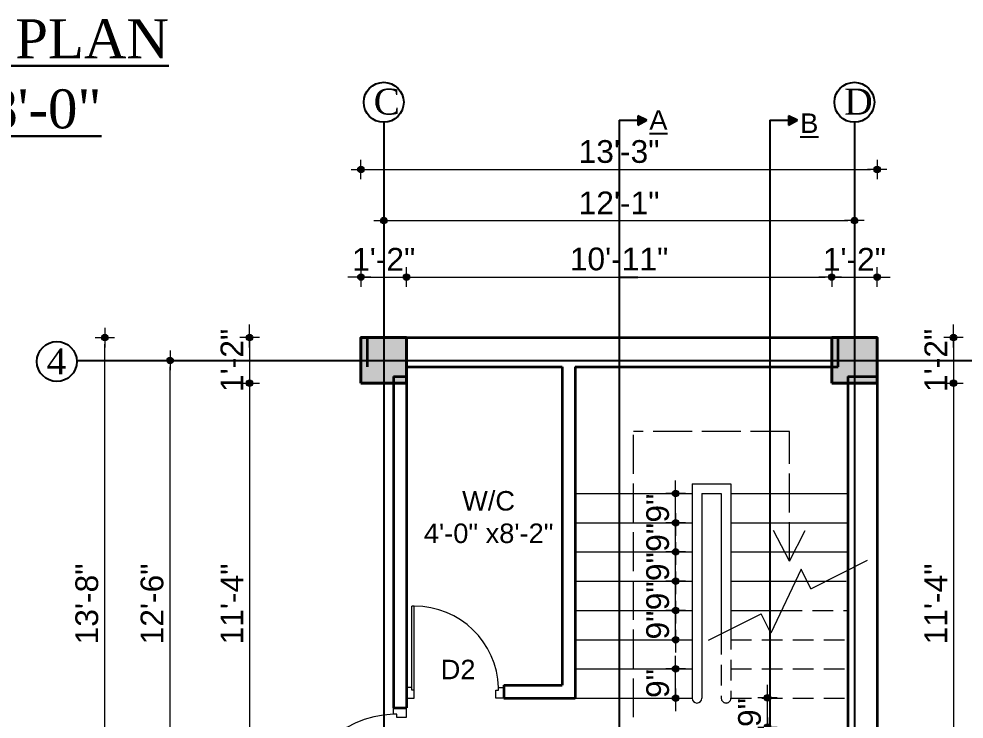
# Model space of a CAD drawing. Header units: inches. Extents: x -12073856 to 12321241, y -1226296 to 1319224.
# Drawn here: x 122344.3 to 122635.4, y 45709.5 to 45925.1 of the extents above; entities that cross this region are included whole.
import ezdxf
from ezdxf.enums import TextEntityAlignment as Align

# ---------------------------------------------------------------- set-up
doc = ezdxf.new("R2010")
doc.units = ezdxf.units.IN
doc.header["$MEASUREMENT"] = 0
doc.header["$PDMODE"] = 35
for name, pattern in [('ACAD_ISO02W100', [15, 12, -3]), ('CONTINU', [0]), ('DASHED', [19.05, 12.7, -6.35])]:
    doc.linetypes.add(name, pattern=pattern)
for name, color, linetype, lineweight in [('1', 7, 'Continuous', 13), ('BEAM LINE', 4, 'Continuous', 9), ('Break Line', 125, 'CONTINU', 15), ('Column', 181, 'Continuous', 40), ('D-DIM', 5, 'Continuous', 18), ('Dimension', 130, 'Continuous', 9), ('DIMSTR', 5, 'Continuous', 13), ('Hatch', 9, 'Continuous', 9), ('Hidden', 254, 'ACAD_ISO02W100', 15), ('MAINREINF', 1, 'Continuous', 18), ('RCC LINE', 200, 'Continuous', 18), ('rebAar', 3, 'Continuous', 20), ('rebar', 140, 'Continuous', 13), ('Stairs', 61, 'Continuous', 18), ('STIRRUPS', 14, 'Continuous', 18), ('TEX', 210, 'Continuous', 25), ('TEXT', 255, 'Continuous', 35), ('Toilet', 7, 'Continuous', 25), ('WALL', 1, 'Continuous', 30), ('Walls', 11, 'Continuous', 35), ('Windows', 151, 'Continuous', 15)]:
    doc.layers.add(name, color=color, linetype=linetype, lineweight=lineweight)
doc.styles.add('arial.', font='arial.ttf')
doc.styles.add('ordinary', font='times.ttf')
doc.styles.add('ramon', font='arial.ttf')
doc.styles.get("Standard").update_dxf_attribs({"font": 'arial.ttf'})
doc.dimstyles.new('S8', dxfattribs={"dimtxt": 7, "dimasz": 2, "dimexe": 6, "dimexo": 18, "dimgap": 1.9375, "dimtad": 1, "dimdec": 1, "dimzin": 3, "dimdsep": 46, "dimlunit": 4, "dimtxsty": 'ramon', "dimblk": 'dot 2', "dimcen": 0.09375, "dimse1": 1, "dimse2": 1, "dimclrd": 1, "dimclre": 1, "dimclrt": 256, "dimadec": 0, "dimazin": 0, "dimtfac": 0.75, "dimtdec": 1, "dimtix": 1, "dimtmove": 1, "dimatfit": 3, "dimldrblk": 'DOT', "dimfxl": 1, "dimtolj": 1, "dimtzin": 0, "dimlwd": 9, "dimlwe": 9, "dimarcsym": 0})

# ---------------------------------------------------------------- blocks, each defined once
blk = doc.blocks.new('UIGI')
at = {"layer": 'MAINREINF'}
h = blk.add_hatch(color=256, dxfattribs=at)
h.dxf.hatch_style = 1
h.paths.add_polyline_path([(80460.13, -2664.63, 1), (80459.33, -2664.63, 1)])
h = blk.add_hatch(color=256, dxfattribs=at)
h.dxf.hatch_style = 1
h.paths.add_polyline_path([(80469.95, -2664.63, 1), (80469.15, -2664.63, 1)])
h = blk.add_hatch(color=256, dxfattribs=at)
h.dxf.hatch_style = 1
h.paths.add_polyline_path([(80479.87, -2664.65, 1), (80479.07, -2664.65, 1)])
h = blk.add_hatch(color=256, dxfattribs=at)
h.dxf.hatch_style = 1
h.paths.add_polyline_path([(80487.48, -2664.65, 1), (80486.68, -2664.65, 1)])
h = blk.add_hatch(color=256, dxfattribs=at)
h.dxf.hatch_style = 1
h.paths.add_polyline_path([(80496.09, -2664.65, 1), (80495.29, -2664.65, 1)])
h = blk.add_hatch(color=256, dxfattribs=at)
h.dxf.hatch_style = 1
h.paths.add_polyline_path([(80503.61, -2664.65, 1), (80502.81, -2664.65, 1)])
h = blk.add_hatch(color=256, dxfattribs=at)
h.dxf.hatch_style = 1
h.paths.add_polyline_path([(80510.93, -2664.65, 1), (80510.13, -2664.65, 1)])
h = blk.add_hatch(color=256, dxfattribs=at)
h.dxf.hatch_style = 1
h.paths.add_polyline_path([(80518.02, -2664.65, 1), (80517.22, -2664.65, 1)])
h = blk.add_hatch(color=256, dxfattribs=at)
h.dxf.hatch_style = 1
h.paths.add_polyline_path([(80525.74, -2664.63, 1), (80524.94, -2664.63, 1)])
at = {"layer": 'rebar'}
h = blk.add_hatch(color=256, dxfattribs=at)
edge = h.paths.add_edge_path()
edge.add_arc((80490.32, -2590.57), 0.394, 0, 360)
h = blk.add_hatch(color=256, dxfattribs=at)
edge = h.paths.add_edge_path()
edge.add_arc((80493.53, -2590.57), 0.394, 0, 360)
h = blk.add_hatch(color=256, dxfattribs=at)
edge = h.paths.add_edge_path()
edge.add_arc((80496.77, -2590.55), 0.394, 0, 360)
h = blk.add_hatch(color=256, dxfattribs=at)
edge = h.paths.add_edge_path()
edge.add_arc((80490.32, -2599.16), 0.394, 0, 360)
h = blk.add_hatch(color=256, dxfattribs=at)
edge = h.paths.add_edge_path()
edge.add_arc((80493.57, -2599.34), 0.394, 0, 360)
h = blk.add_hatch(color=256, dxfattribs=at)
edge = h.paths.add_edge_path()
edge.add_arc((80496.77, -2599.14), 0.394, 0, 360)
h = blk.add_hatch(color=256, dxfattribs=at)
edge = h.paths.add_edge_path()
edge.add_arc((80486.93, -2649.43), 0.394, 0, 360)
h = blk.add_hatch(color=256, dxfattribs=at)
edge = h.paths.add_edge_path()
edge.add_arc((80493.53, -2649.43), 0.394, 0, 360)
h = blk.add_hatch(color=256, dxfattribs=at)
edge = h.paths.add_edge_path()
edge.add_arc((80500.13, -2649.43), 0.394, 0, 360)
h = blk.add_hatch(color=256, dxfattribs=at)
edge = h.paths.add_edge_path()
edge.add_arc((80486.96, -2652.34), 0.394, 0, 360)
h = blk.add_hatch(color=256, dxfattribs=at)
edge = h.paths.add_edge_path()
edge.add_arc((80500.17, -2652.34), 0.394, 0, 360)
h = blk.add_hatch(color=256, dxfattribs=at)
edge = h.paths.add_edge_path()
edge.add_arc((80486.93, -2664.62), 0.394, 0, 360)
h = blk.add_hatch(color=256, dxfattribs=at)
edge = h.paths.add_edge_path()
edge.add_arc((80493.53, -2664.64), 0.394, 0, 360)
h = blk.add_hatch(color=256, dxfattribs=at)
edge = h.paths.add_edge_path()
edge.add_arc((80500.12, -2664.63), 0.394, 0, 360)
at = {"layer": 'BEAM LINE'}
for p, q in [((80488.8, -2589.03), (80488.8, -2600.75)), ((80488.8, -2589.03), (80498.25, -2589.03)), ((80498.25, -2589.03), (80498.25, -2600.75)), ((80488.8, -2600.75), (80498.25, -2600.75))]:
    blk.add_line(p, q, dxfattribs=at)
at = {"layer": 'Break Line', "ltscale": 0.25}
for p, q in [((80492.55, -2581.13), (80494.5, -2575.77)), ((80494.5, -2575.77), (80495.48, -2578.45)), ((80479.64, -2578.45), (80491.58, -2578.45)), ((80491.58, -2578.45), (80492.55, -2581.13)), ((80495.48, -2578.45), (80506.24, -2578.45))]:
    blk.add_line(p, q, dxfattribs=at)
at = {"layer": 'Column'}
for p, q in [((80487.53, -2578.45), (80487.53, -2647.03)), ((80499.53, -2578.45), (80499.53, -2647.03))]:
    blk.add_line(p, q, dxfattribs=at)
at = {"layer": 'Dimension', "transparency": 16777216}
for p, q in [((80449.66, -2607.03), (80448.09, -2607.03)), ((80448.88, -2665.09), (80448.88, -2608.97)), ((80449.66, -2667.03), (80448.09, -2667.03))]:
    blk.add_line(p, q, dxfattribs=at)
at = {"layer": 'Dimension'}
for p, q in [((80456.63, -2609.61), (80459.19, -2607.04)), ((80457.53, -2607.03), (80487.53, -2607.03)), ((80458.27, -2611.25), (80462.48, -2607.04)), ((80465.38, -2608.51), (80463.91, -2607.04)), ((80465.38, -2609.61), (80467.95, -2607.04)), ((80467.03, -2611.25), (80471.23, -2607.04)), ((80471.92, -2609.61), (80474.48, -2607.04)), ((80473.56, -2611.25), (80477.77, -2607.04)), ((80480.67, -2608.51), (80479.2, -2607.04)), ((80480.67, -2609.61), (80483.24, -2607.04)), ((80482.31, -2611.25), (80486.52, -2607.04)), ((80459.91, -2612.89), (80464.29, -2608.51)), ((80475.2, -2612.89), (80479.58, -2608.51)), ((80467.57, -2612.89), (80464.29, -2609.61)), ((80468.67, -2612.89), (80472.24, -2609.32)), ((80482.86, -2612.89), (80479.58, -2609.61)), ((80483.96, -2612.89), (80487.53, -2609.32))]:
    blk.add_line(p, q, dxfattribs=at)
at = {"layer": 'Dimension', "transparency": 16777216}
for points in [[(80448.55, -2608.97), (80449.2, -2608.97), (80448.88, -2607.03)], [(80448.55, -2665.09), (80449.2, -2665.09), (80448.88, -2667.03)]]:
    blk.add_solid(points, dxfattribs=at)
at = {"layer": 'DIMSTR', "transparency": 16777216}
for p, q in [((80487.53, -2628.4), (80487.53, -2629.98)), ((80489.47, -2629.19), (80497.59, -2629.19)), ((80499.53, -2628.4), (80499.53, -2629.98)), ((80485.53, -2645.07), (80485.53, -2643.49)), ((80501.53, -2645.07), (80501.53, -2643.49)), ((80487.47, -2644.28), (80499.59, -2644.28)), ((80533.58, -2653.03), (80535.15, -2653.03)), ((80534.36, -2665.09), (80534.36, -2654.97)), ((80533.58, -2667.03), (80535.15, -2667.03)), ((80456.66, -2677.89), (80456.66, -2679.47)), ((80458.6, -2678.68), (80526.61, -2678.68)), ((80528.55, -2677.89), (80528.55, -2679.47))]:
    blk.add_line(p, q, dxfattribs=at)
at = {"layer": 'DIMSTR'}
for p, q in [((80500.17, -2652.34), (80474.13, -2635.97)), ((80486.96, -2652.34), (80474.13, -2635.97)), ((80492.32, -2658.51), (80474.48, -2648.83)), ((80492.32, -2658.51), (80487.08, -2664.25)), ((80492.32, -2658.51), (80493.45, -2664.25)), ((80492.32, -2658.51), (80499.81, -2664.39))]:
    blk.add_line(p, q, dxfattribs=at)
for points in [[(80496.38, -2595.23), (80506.84, -2595.23)], [(80496.36, -2650.63), (80507.6, -2636.66)], [(80501.52, -2663.77), (80522.26, -2646.68), (80529.14, -2646.68)], [(80511.59, -2663.02), (80522.26, -2646.68)], [(80522.86, -2668.84), (80534.38, -2668.84)], [(80522.86, -2670.84), (80534.38, -2670.84)]]:
    blk.add_lwpolyline(points, dxfattribs=at)
for points in [[(80496.38, -2595.55), (80494.44, -2595.23), (80496.38, -2594.91)], [(80496.57, -2650.8), (80495.34, -2651.9), (80496.15, -2650.46)], [(80511.86, -2663.2), (80510.53, -2664.65), (80511.32, -2662.85)], [(80501.72, -2664.02), (80500.02, -2665.01), (80501.31, -2663.52)], [(80522.86, -2669.17), (80520.92, -2668.84), (80522.86, -2668.52)], [(80522.86, -2671.17), (80520.92, -2670.84), (80522.86, -2670.52)]]:
    blk.add_solid(points, dxfattribs=at)
at = {"layer": 'DIMSTR', "transparency": 16777216}
for points in [[(80489.47, -2628.87), (80489.47, -2629.51), (80487.53, -2629.19)], [(80497.59, -2628.87), (80497.59, -2629.51), (80499.53, -2629.19)], [(80487.47, -2643.96), (80487.47, -2644.6), (80485.53, -2644.28)], [(80499.59, -2643.96), (80499.59, -2644.6), (80501.53, -2644.28)], [(80534.04, -2654.97), (80534.69, -2654.97), (80534.36, -2653.03)], [(80534.04, -2665.09), (80534.69, -2665.09), (80534.36, -2667.03)], [(80458.6, -2678.35), (80458.6, -2679), (80456.66, -2678.68)], [(80526.61, -2678.35), (80526.61, -2679), (80528.55, -2678.68)]]:
    blk.add_solid(points, dxfattribs=at)
at = {"layer": 'Hatch'}
for p, q in [((80456.66, -2667.03), (80456.66, -2672.03)), ((80528.55, -2667.03), (80528.55, -2672.03)), ((80456.66, -2670.03), (80528.55, -2670.03)), ((80456.66, -2672.03), (80528.55, -2672.03))]:
    blk.add_line(p, q, dxfattribs=at)
at = {"layer": 'MAINREINF'}
for centre in [(80459.73, -2664.63), (80469.55, -2664.63), (80479.47, -2664.65), (80487.08, -2664.65), (80495.69, -2664.65), (80503.21, -2664.65), (80510.53, -2664.65), (80517.62, -2664.65), (80525.34, -2664.63)]:
    blk.add_circle(centre, 0.4, dxfattribs=at)
at = {"layer": 'RCC LINE'}
for p, q in [((80485.53, -2653.03), (80485.53, -2647.03)), ((80485.53, -2647.03), (80487.53, -2647.03)), ((80499.53, -2647.03), (80501.53, -2647.03)), ((80501.53, -2653.03), (80501.53, -2647.03)), ((80456.66, -2653.03), (80456.66, -2667.03)), ((80456.66, -2653.03), (80485.53, -2653.03)), ((80501.53, -2653.03), (80528.55, -2653.03)), ((80528.55, -2653.03), (80528.55, -2667.03)), ((80456.66, -2667.03), (80528.55, -2667.03))]:
    blk.add_line(p, q, dxfattribs=at)
at = {"layer": 'rebAar'}
for p, q in [((80489.53, -2578.45), (80489.53, -2663.45)), ((80497.53, -2578.45), (80497.53, -2663.45)), ((80471.53, -2663.45), (80471.53, -2662.05)), ((80515.53, -2663.45), (80515.53, -2661.8)), ((80471.53, -2663.45), (80489.53, -2663.45)), ((80497.53, -2663.45), (80515.53, -2663.45))]:
    blk.add_line(p, q, dxfattribs=at)
at = {"layer": 'rebAar', "ltscale": 0.25}
for p, q in [((80490.5, -2590.02), (80491.45, -2591.21)), ((80490.57, -2590.02), (80496.48, -2590.02)), ((80489.79, -2590.7), (80490.69, -2591.83)), ((80489.79, -2590.8), (80489.79, -2598.98)), ((80497.27, -2590.8), (80497.27, -2598.98)), ((80490.57, -2599.76), (80496.48, -2599.76)), ((80486.53, -2656.03), (80486.53, -2649.43)), ((80486.93, -2649.03), (80500.13, -2649.03)), ((80500.53, -2656.03), (80500.52, -2649.43)), ((80486.53, -2654.03), (80486.53, -2664.62)), ((80500.53, -2660.03), (80500.53, -2654.03)), ((80500.53, -2660.03), (80500.52, -2664.63)), ((80486.93, -2665.02), (80500.12, -2665.02))]:
    blk.add_line(p, q, dxfattribs=at)
for centre, start, end in [((80490.57, -2590.8), 90, 180), ((80496.48, -2590.8), 0, 90), ((80490.57, -2598.98), 180, 270), ((80496.48, -2598.98), 270, 0)]:
    blk.add_arc(centre, 0.787, start, end, dxfattribs=at)
at = {"layer": 'rebar'}
for p, q in [((80459.3, -2661.03), (80459.3, -2665.03)), ((80525.8, -2661.03), (80525.8, -2665.03)), ((80459.3, -2665.03), (80525.8, -2665.03))]:
    blk.add_line(p, q, dxfattribs=at)
for centre in [(80490.32, -2590.57), (80493.53, -2590.57), (80496.77, -2590.55), (80490.32, -2599.16), (80493.57, -2599.34), (80496.77, -2599.14), (80486.93, -2649.43), (80493.53, -2649.43), (80500.13, -2649.43), (80486.96, -2652.34), (80500.17, -2652.34), (80486.93, -2664.62), (80493.53, -2664.64), (80500.12, -2664.63)]:
    blk.add_circle(centre, 0.394, dxfattribs=at)
at = {"layer": 'STIRRUPS', "ltscale": 0.25}
for p, q in [((80488.8, -2590.16), (80498.1, -2590.16)), ((80488.8, -2594.16), (80498.1, -2594.16)), ((80488.8, -2598.16), (80498.1, -2598.16)), ((80488.8, -2602.16), (80498.1, -2602.16)), ((80488.8, -2606.16), (80498.1, -2606.16)), ((80488.8, -2610.16), (80498.1, -2610.16)), ((80488.8, -2614.16), (80498.1, -2614.16)), ((80488.8, -2618.16), (80498.1, -2618.16)), ((80488.8, -2622.16), (80498.1, -2622.16)), ((80488.8, -2626.16), (80498.1, -2626.16)), ((80488.8, -2630.16), (80498.1, -2630.16)), ((80488.8, -2634.16), (80498.1, -2634.16)), ((80488.8, -2638.16), (80498.1, -2638.16)), ((80488.8, -2642.16), (80498.1, -2642.16)), ((80488.8, -2646.16), (80498.1, -2646.16))]:
    blk.add_line(p, q, dxfattribs=at)
at = {"layer": 'Dimension', "color": 1, "transparency": 16777216, "insert": (80446.92, -2637.03), "char_height": 2.4, "attachment_point": 5, "rotation": 90}
blk.add_mtext("\\A1;5'", dxfattribs=at)
at = {"layer": 'DIMSTR', "color": 1, "transparency": 16777216, "char_height": 2.4, "attachment_point": 5}
for s, insert in [("\\A1;1'", (80493.53, -2627.26)), ('\\A1;1\'-4"', (80493.53, -2642.35)), ("\\A1;6'", (80492.6, -2676.72))]:
    blk.add_mtext(s, dxfattribs=dict(at, insert=insert))
at = {"layer": 'DIMSTR', "color": 1, "transparency": 16777216, "insert": (80532.43, -2660.03), "char_height": 2.4, "attachment_point": 5, "rotation": 90}
blk.add_mtext('\\A1;1\'-6"', dxfattribs=at)
at = {"layer": 'TEX'}
for s, height, p in [('Plinth Beam', 2.25, (80513.42, -2595.35)), ('5-16ØTH', 1.5, (80468.81, -2636.07)), ('3-16ØTH', 1.5, (80469.78, -2648.48)), ('SCALE- 1/4"=1\'-0"', 3, (80494.93, -2695.74))]:
    blk.add_text(s, height=height, dxfattribs=at).set_placement(p, align=Align.MIDDLE)
for s, height, p in [('Strap Beam 16"x20"', 1.5, (80507.46, -2636.48)), (' @6" c/c', 2.25, (80536.09, -2647.98)), (' 12', 2.25, (80529.49, -2647.98)), ('∅', 2.25, (80533.64, -2647.98)), ('bothways', 2.25, (80529.5, -2651.78)), ('%%U Detail of Foundation SF2', 3, (80472.74, -2685.76)), ('%%U Section at Q-Q', 3, (80480.49, -2691.2))]:
    blk.add_text(s, height=height, dxfattribs=at).set_placement(p)
at = {"layer": 'TEX', "color": 7}
for s, p in [('3" PCC in 1:3:6', (80533.15, -2669.18)), ('One Layer Brick Soling', (80533.12, -2671.02))]:
    blk.add_text(s, height=0.7, dxfattribs=at).set_placement(p)
blk = doc.blocks.new('GFFGS')
at = {"layer": 'Windows'}
for p, q in [((97915.22, 19628.63), (97915.22, 19658.74)), ((97916.19, 19658.74), (97915.22, 19658.74)), ((97916.19, 19627.65), (97916.19, 19658.77)), ((97915.22, 19628.63), (97913.27, 19628.63)), ((97913.27, 19628.63), (97913.27, 19624.73)), ((97915.22, 19627.65), (97915.22, 19628.63)), ((97947.32, 19627.65), (97947.32, 19628.63)), ((97947.32, 19628.63), (97949.27, 19628.63)), ((97949.27, 19628.63), (97949.27, 19624.73)), ((97916.19, 19627.65), (97915.22, 19627.65)), ((97916.19, 19624.73), (97916.19, 19627.65)), ((97946.35, 19624.73), (97946.35, 19627.65)), ((97946.35, 19627.65), (97947.32, 19627.65)), ((97913.27, 19624.73), (97916.19, 19624.73)), ((97949.27, 19624.73), (97946.35, 19624.73))]:
    blk.add_line(p, q, dxfattribs=at)
blk.add_arc((97916.25, 19627.66), 31.08, 1.7801, 90.1235, dxfattribs=at)
blk = doc.blocks.new('colm')
at = {"layer": 'Hatch'}
h = blk.add_hatch(color=256, dxfattribs=at)
h.dxf.hatch_style = 1
h.paths.add_polyline_path([(66705.71, 8319.73), (66705.71, 8307.73), (66717.71, 8307.73), (66717.71, 8319.73)])
at = {"layer": 'Column'}
blk.add_lwpolyline([(66705.71, 8307.73), (66717.71, 8307.73), (66717.71, 8319.73), (66705.71, 8319.73)], close=True, dxfattribs=at)
blk = doc.blocks.new('dot1')
at = {"layer": 'Hatch'}
h = blk.add_hatch(color=256, dxfattribs=at)
edge = h.paths.add_edge_path()
edge.add_arc((0, 0), 1, 0, 360)
for p, q in [((0, 3), (0, -3)), ((3, 0), (-3, 0))]:
    blk.add_line(p, q, dxfattribs=at)
blk.add_circle((0, 0), 1, dxfattribs=at)
blk = doc.blocks.new('dot 2')
at = {"layer": 'Hatch', "xscale": 0.5, "yscale": 0.5, "zscale": 0.5}
blk.add_blockref('dot1', (0, 0), dxfattribs=at)
blk = doc.blocks.new('*D1197')
at = {"layer": 'Defpoints', "color": 0, "transparency": 16777216}
for p in [(122463.64, 45845.63), (122449.64, 45826.96), (122463.64, 45826.96)]:
    blk.add_point(p, dxfattribs=at)
at = {"layer": 'Toilet', "color": 1, "lineweight": 9, "transparency": 16777216}
for p, q in [((122447.64, 45845.63), (122445.64, 45845.63)), ((122449.64, 45845.63), (122463.64, 45845.63)), ((122465.64, 45845.63), (122467.64, 45845.63))]:
    blk.add_line(p, q, dxfattribs=at)
at = {"layer": 'Toilet', "color": 1, "lineweight": 9, "transparency": 16777216, "xscale": 2, "yscale": 2, "zscale": 2}
blk.add_blockref('dot 2', (122449.64, 45845.63), dxfattribs=at)
at = {"layer": 'Toilet', "color": 1, "lineweight": 9, "transparency": 16777216, "xscale": 2, "yscale": 2, "zscale": 2, "rotation": 180}
blk.add_blockref('dot 2', (122463.64, 45845.63), dxfattribs=at)
at = {"layer": 'Toilet', "transparency": 16777216, "insert": (122456.64, 45851.09), "char_height": 7, "attachment_point": 5, "style": 'ramon'}
blk.add_mtext('\\A1;1\'-2"', dxfattribs=at)
blk = doc.blocks.new('_Dot')
at = {"color": 0, "lineweight": -2}
blk.add_line((-0.5, 0), (-1, 0), dxfattribs=at)
at = {"color": 0, "const_width": 0.5}
blk.add_lwpolyline([(-0.25, 0, 1), (0.25, 0, 1)], format="xyb", close=True, dxfattribs=at)
blk = doc.blocks.new('*D1198')
at = {"layer": 'Defpoints', "color": 0, "transparency": 16777216}
for p in [(122594.58, 45845.63), (122463.64, 45826.96), (122594.58, 45826.96)]:
    blk.add_point(p, dxfattribs=at)
at = {"layer": 'Toilet', "color": 1, "lineweight": 9, "transparency": 16777216}
blk.add_line((122465.64, 45845.63), (122592.58, 45845.63), dxfattribs=at)
at = {"layer": 'Toilet', "color": 1, "lineweight": 9, "transparency": 16777216, "xscale": 2, "yscale": 2, "zscale": 2, "rotation": 180}
blk.add_blockref('dot 2', (122463.64, 45845.63), dxfattribs=at)
at = {"layer": 'Toilet', "color": 1, "lineweight": 9, "transparency": 16777216, "xscale": 2, "yscale": 2, "zscale": 2}
blk.add_blockref('dot 2', (122594.58, 45845.63), dxfattribs=at)
at = {"layer": 'Toilet', "transparency": 16777216, "insert": (122529.11, 45851.14), "char_height": 7, "attachment_point": 5, "style": 'ramon'}
blk.add_mtext('\\A1;10\'-11"', dxfattribs=at)
blk = doc.blocks.new('*D1199')
at = {"layer": 'Defpoints', "color": 0, "transparency": 16777216}
for p in [(122608.58, 45845.63), (122594.58, 45826.96), (122608.58, 45826.96)]:
    blk.add_point(p, dxfattribs=at)
at = {"layer": 'Toilet', "color": 1, "lineweight": 9, "transparency": 16777216}
for p, q in [((122592.58, 45845.63), (122590.58, 45845.63)), ((122594.58, 45845.63), (122608.58, 45845.63)), ((122610.58, 45845.63), (122612.58, 45845.63))]:
    blk.add_line(p, q, dxfattribs=at)
at = {"layer": 'Toilet', "color": 1, "lineweight": 9, "transparency": 16777216, "xscale": 2, "yscale": 2, "zscale": 2}
blk.add_blockref('dot 2', (122594.58, 45845.63), dxfattribs=at)
at = {"layer": 'Toilet', "color": 1, "lineweight": 9, "transparency": 16777216, "xscale": 2, "yscale": 2, "zscale": 2, "rotation": 180}
blk.add_blockref('dot 2', (122608.58, 45845.63), dxfattribs=at)
at = {"layer": 'Toilet', "transparency": 16777216, "insert": (122601.58, 45851.09), "char_height": 7, "attachment_point": 5, "style": 'ramon'}
blk.add_mtext('\\A1;1\'-2"', dxfattribs=at)
blk = doc.blocks.new('*D1200')
at = {"layer": 'Defpoints', "color": 0, "transparency": 16777216}
for p in [(122601.58, 45863), (122456.64, 45826.96), (122601.58, 45826.96)]:
    blk.add_point(p, dxfattribs=at)
at = {"layer": 'Toilet', "color": 1, "lineweight": 9, "transparency": 16777216}
blk.add_line((122458.64, 45863), (122599.58, 45863), dxfattribs=at)
at = {"layer": 'Toilet', "color": 1, "lineweight": 9, "transparency": 16777216, "xscale": 2, "yscale": 2, "zscale": 2, "rotation": 180}
blk.add_blockref('dot 2', (122456.64, 45863), dxfattribs=at)
at = {"layer": 'Toilet', "color": 1, "lineweight": 9, "transparency": 16777216, "xscale": 2, "yscale": 2, "zscale": 2}
blk.add_blockref('dot 2', (122601.58, 45863), dxfattribs=at)
at = {"layer": 'Toilet', "transparency": 16777216, "insert": (122529.11, 45868.45), "char_height": 7, "attachment_point": 5, "style": 'ramon'}
blk.add_mtext('\\A1;12\'-1"', dxfattribs=at)
blk = doc.blocks.new('*D1201')
at = {"layer": 'Defpoints', "color": 0, "transparency": 16777216}
for p in [(122608.58, 45878.72), (122449.64, 45826.96), (122608.58, 45826.96)]:
    blk.add_point(p, dxfattribs=at)
at = {"layer": 'Toilet', "color": 1, "lineweight": 9, "transparency": 16777216}
blk.add_line((122451.64, 45878.72), (122606.58, 45878.72), dxfattribs=at)
at = {"layer": 'Toilet', "color": 1, "lineweight": 9, "transparency": 16777216, "xscale": 2, "yscale": 2, "zscale": 2, "rotation": 180}
blk.add_blockref('dot 2', (122449.64, 45878.72), dxfattribs=at)
at = {"layer": 'Toilet', "color": 1, "lineweight": 9, "transparency": 16777216, "xscale": 2, "yscale": 2, "zscale": 2}
blk.add_blockref('dot 2', (122608.58, 45878.72), dxfattribs=at)
at = {"layer": 'Toilet', "transparency": 16777216, "insert": (122529.11, 45884.23), "char_height": 7, "attachment_point": 5, "style": 'ramon'}
blk.add_mtext('\\A1;13\'-3"', dxfattribs=at)
blk = doc.blocks.new('*D1202')
at = {"layer": 'Defpoints', "color": 0, "transparency": 16777216}
for p in [(122608.58, 45826.96), (122608.58, 45812.96), (122632.11, 45812.96)]:
    blk.add_point(p, dxfattribs=at)
at = {"layer": 'Toilet', "color": 1, "lineweight": 9, "transparency": 16777216}
for p, q in [((122632.11, 45828.96), (122632.11, 45830.96)), ((122632.11, 45826.96), (122632.11, 45812.96)), ((122632.11, 45810.96), (122632.11, 45808.96))]:
    blk.add_line(p, q, dxfattribs=at)
at = {"layer": 'Toilet', "color": 1, "lineweight": 9, "transparency": 16777216, "xscale": 2, "yscale": 2, "zscale": 2}
for p, rotation in [((122632.11, 45826.96), 270), ((122632.11, 45812.96), 90)]:
    blk.add_blockref('dot 2', p, dxfattribs=dict(at, rotation=rotation))
at = {"layer": 'Toilet', "transparency": 16777216, "insert": (122626.66, 45819.96), "char_height": 7, "attachment_point": 5, "rotation": 90, "style": 'ramon'}
blk.add_mtext('\\A1;1\'-2"', dxfattribs=at)
blk = doc.blocks.new('*D1203')
at = {"layer": 'Defpoints', "color": 0, "transparency": 16777216}
for p in [(122608.58, 45812.96), (122608.58, 45676.96), (122632.11, 45676.96)]:
    blk.add_point(p, dxfattribs=at)
at = {"layer": 'Toilet', "color": 1, "lineweight": 9, "transparency": 16777216}
blk.add_line((122632.11, 45810.96), (122632.11, 45678.96), dxfattribs=at)
at = {"layer": 'Toilet', "color": 1, "lineweight": 9, "transparency": 16777216, "xscale": 2, "yscale": 2, "zscale": 2}
for p, rotation in [((122632.11, 45812.96), 90), ((122632.11, 45676.96), 270)]:
    blk.add_blockref('dot 2', p, dxfattribs=dict(at, rotation=rotation))
at = {"layer": 'Toilet', "transparency": 16777216, "insert": (122626.66, 45744.96), "char_height": 7, "attachment_point": 5, "rotation": 90, "style": 'ramon'}
blk.add_mtext('\\A1;11\'-4"', dxfattribs=at)
blk = doc.blocks.new('*D1205')
at = {"layer": 'Defpoints', "color": 0, "transparency": 16777216}
for p in [(122608.58, 45819.96), (122658.15, 45819.96), (122608.53, 45669.96)]:
    blk.add_point(p, dxfattribs=at)
at = {"layer": 'Toilet', "color": 1, "lineweight": 9, "transparency": 16777216}
blk.add_line((122658.15, 45671.96), (122658.15, 45817.96), dxfattribs=at)
at = {"layer": 'Toilet', "color": 1, "lineweight": 9, "transparency": 16777216, "xscale": 2, "yscale": 2, "zscale": 2}
for p, rotation in [((122658.15, 45819.96), 90), ((122658.15, 45669.96), 270)]:
    blk.add_blockref('dot 2', p, dxfattribs=dict(at, rotation=rotation))
at = {"layer": 'Toilet', "transparency": 16777216, "insert": (122652.64, 45744.96), "char_height": 7, "attachment_point": 5, "rotation": 90, "style": 'ramon'}
blk.add_mtext('\\A1;12\'-6"', dxfattribs=at)
blk = doc.blocks.new('*D1206')
at = {"layer": 'Defpoints', "color": 0, "transparency": 16777216}
for p in [(122608.58, 45826.96), (122608.58, 45662.96), (122676.71, 45662.96)]:
    blk.add_point(p, dxfattribs=at)
at = {"layer": 'Toilet', "color": 1, "lineweight": 9, "transparency": 16777216}
blk.add_line((122676.71, 45824.96), (122676.71, 45664.96), dxfattribs=at)
at = {"layer": 'Toilet', "color": 1, "lineweight": 9, "transparency": 16777216, "xscale": 2, "yscale": 2, "zscale": 2}
for p, rotation in [((122676.71, 45826.96), 90), ((122676.71, 45662.96), 270)]:
    blk.add_blockref('dot 2', p, dxfattribs=dict(at, rotation=rotation))
at = {"layer": 'Toilet', "transparency": 16777216, "insert": (122671.2, 45744.96), "char_height": 7, "attachment_point": 5, "rotation": 90, "style": 'ramon'}
blk.add_mtext('\\A1;13\'-8"', dxfattribs=at)
blk = doc.blocks.new('*D1207')
at = {"layer": 'Defpoints', "color": 0, "transparency": 16777216}
for p in [(122479.94, 45826.96), (122415.35, 45812.96), (122479.94, 45812.96)]:
    blk.add_point(p, dxfattribs=at)
at = {"layer": 'Toilet', "color": 1, "lineweight": 9, "transparency": 16777216}
for p, q in [((122415.35, 45828.96), (122415.35, 45830.96)), ((122415.35, 45826.96), (122415.35, 45812.96)), ((122415.35, 45810.96), (122415.35, 45808.96))]:
    blk.add_line(p, q, dxfattribs=at)
at = {"layer": 'Toilet', "color": 1, "lineweight": 9, "transparency": 16777216, "xscale": 2, "yscale": 2, "zscale": 2}
for p, rotation in [((122415.35, 45826.96), 270), ((122415.35, 45812.96), 90)]:
    blk.add_blockref('dot 2', p, dxfattribs=dict(at, rotation=rotation))
at = {"layer": 'Toilet', "transparency": 16777216, "insert": (122409.9, 45819.96), "char_height": 7, "attachment_point": 5, "rotation": 90, "style": 'ramon'}
blk.add_mtext('\\A1;1\'-2"', dxfattribs=at)
blk = doc.blocks.new('*D1208')
at = {"layer": 'Defpoints', "color": 0, "transparency": 16777216}
for p in [(122479.94, 45812.96), (122415.35, 45676.96), (122451.25, 45676.96)]:
    blk.add_point(p, dxfattribs=at)
at = {"layer": 'Toilet', "color": 1, "lineweight": 9, "transparency": 16777216}
blk.add_line((122415.35, 45810.96), (122415.35, 45678.96), dxfattribs=at)
at = {"layer": 'Toilet', "color": 1, "lineweight": 9, "transparency": 16777216, "xscale": 2, "yscale": 2, "zscale": 2}
for p, rotation in [((122415.35, 45812.96), 90), ((122415.35, 45676.96), 270)]:
    blk.add_blockref('dot 2', p, dxfattribs=dict(at, rotation=rotation))
at = {"layer": 'Toilet', "transparency": 16777216, "insert": (122409.9, 45744.96), "char_height": 7, "attachment_point": 5, "rotation": 90, "style": 'ramon'}
blk.add_mtext('\\A1;11\'-4"', dxfattribs=at)
blk = doc.blocks.new('*D1210')
at = {"layer": 'Defpoints', "color": 0, "transparency": 16777216}
for p in [(122390.84, 45819.96), (122479.94, 45819.96), (122451.25, 45669.96)]:
    blk.add_point(p, dxfattribs=at)
at = {"layer": 'Toilet', "color": 1, "lineweight": 9, "transparency": 16777216}
blk.add_line((122390.84, 45671.96), (122390.84, 45817.96), dxfattribs=at)
at = {"layer": 'Toilet', "color": 1, "lineweight": 9, "transparency": 16777216, "xscale": 2, "yscale": 2, "zscale": 2}
for p, rotation in [((122390.84, 45819.96), 90), ((122390.84, 45669.96), 270)]:
    blk.add_blockref('dot 2', p, dxfattribs=dict(at, rotation=rotation))
at = {"layer": 'Toilet', "transparency": 16777216, "insert": (122385.33, 45744.96), "char_height": 7, "attachment_point": 5, "rotation": 90, "style": 'ramon'}
blk.add_mtext('\\A1;12\'-6"', dxfattribs=at)
blk = doc.blocks.new('*D1211')
at = {"layer": 'Defpoints', "color": 0, "transparency": 16777216}
for p in [(122370.76, 45826.96), (122479.94, 45826.96), (122515.3, 45662.96)]:
    blk.add_point(p, dxfattribs=at)
at = {"layer": 'Toilet', "color": 1, "lineweight": 9, "transparency": 16777216}
blk.add_line((122370.76, 45664.96), (122370.76, 45824.96), dxfattribs=at)
at = {"layer": 'Toilet', "color": 1, "lineweight": 9, "transparency": 16777216, "xscale": 2, "yscale": 2, "zscale": 2}
for p, rotation in [((122370.76, 45826.96), 90), ((122370.76, 45662.96), 270)]:
    blk.add_blockref('dot 2', p, dxfattribs=dict(at, rotation=rotation))
at = {"layer": 'Toilet', "transparency": 16777216, "insert": (122365.25, 45744.96), "char_height": 7, "attachment_point": 5, "rotation": 90, "style": 'ramon'}
blk.add_mtext('\\A1;13\'-8"', dxfattribs=at)
blk = doc.blocks.new('*D1212')
at = {"layer": 'Defpoints', "color": 0, "transparency": 16777216}
for p in [(122479.94, 45826.96), (122415.35, 45812.96), (122479.94, 45812.96)]:
    blk.add_point(p, dxfattribs=at)
at = {"layer": 'Toilet', "color": 1, "lineweight": 9, "transparency": 16777216}
for p, q in [((122415.35, 45828.96), (122415.35, 45830.96)), ((122415.35, 45826.96), (122415.35, 45812.96)), ((122415.35, 45810.96), (122415.35, 45808.96))]:
    blk.add_line(p, q, dxfattribs=at)
at = {"layer": 'Toilet', "color": 1, "lineweight": 9, "transparency": 16777216, "xscale": 2, "yscale": 2, "zscale": 2}
for p, rotation in [((122415.35, 45826.96), 270), ((122415.35, 45812.96), 90)]:
    blk.add_blockref('dot 2', p, dxfattribs=dict(at, rotation=rotation))
at = {"layer": 'Toilet', "transparency": 16777216, "insert": (122409.9, 45819.96), "char_height": 7, "attachment_point": 5, "rotation": 90, "style": 'ramon'}
blk.add_mtext('\\A1;1\'-2"', dxfattribs=at)
blk = doc.blocks.new('*D1213')
at = {"layer": 'Defpoints', "color": 0, "transparency": 16777216}
for p in [(122479.94, 45812.96), (122415.35, 45676.96), (122451.25, 45676.96)]:
    blk.add_point(p, dxfattribs=at)
at = {"layer": 'Toilet', "color": 1, "lineweight": 9, "transparency": 16777216}
blk.add_line((122415.35, 45810.96), (122415.35, 45678.96), dxfattribs=at)
at = {"layer": 'Toilet', "color": 1, "lineweight": 9, "transparency": 16777216, "xscale": 2, "yscale": 2, "zscale": 2}
for p, rotation in [((122415.35, 45812.96), 90), ((122415.35, 45676.96), 270)]:
    blk.add_blockref('dot 2', p, dxfattribs=dict(at, rotation=rotation))
at = {"layer": 'Toilet', "transparency": 16777216, "insert": (122409.9, 45744.96), "char_height": 7, "attachment_point": 5, "rotation": 90, "style": 'ramon'}
blk.add_mtext('\\A1;11\'-4"', dxfattribs=at)
blk = doc.blocks.new('*D1214')
at = {"layer": 'Defpoints', "color": 0, "transparency": 16777216}
for p in [(122390.84, 45819.96), (122479.94, 45819.96), (122451.25, 45669.96)]:
    blk.add_point(p, dxfattribs=at)
at = {"layer": 'Toilet', "color": 1, "lineweight": 9, "transparency": 16777216}
blk.add_line((122390.84, 45671.96), (122390.84, 45817.96), dxfattribs=at)
at = {"layer": 'Toilet', "color": 1, "lineweight": 9, "transparency": 16777216, "xscale": 2, "yscale": 2, "zscale": 2}
for p, rotation in [((122390.84, 45819.96), 90), ((122390.84, 45669.96), 270)]:
    blk.add_blockref('dot 2', p, dxfattribs=dict(at, rotation=rotation))
at = {"layer": 'Toilet', "transparency": 16777216, "insert": (122385.33, 45744.96), "char_height": 7, "attachment_point": 5, "rotation": 90, "style": 'ramon'}
blk.add_mtext('\\A1;12\'-6"', dxfattribs=at)
blk = doc.blocks.new('*D1480')
at = {"layer": 'Defpoints', "color": 0, "transparency": 16777216}
for p in [(122546.54, 45724.96), (122551.58, 45724.96), (122551.58, 45715.96)]:
    blk.add_point(p, dxfattribs=at)
at = {"layer": 'Toilet', "color": 1, "lineweight": 9, "transparency": 16777216}
for p, q in [((122546.54, 45726.96), (122546.54, 45728.96)), ((122546.54, 45715.96), (122546.54, 45724.96)), ((122546.54, 45713.96), (122546.54, 45711.96))]:
    blk.add_line(p, q, dxfattribs=at)
at = {"layer": 'Toilet', "color": 1, "lineweight": 9, "transparency": 16777216, "xscale": 2, "yscale": 2, "zscale": 2}
for p, rotation in [((122546.54, 45724.96), 270), ((122546.54, 45715.96), 90)]:
    blk.add_blockref('dot 2', p, dxfattribs=dict(at, rotation=rotation))
at = {"layer": 'Toilet', "transparency": 16777216, "insert": (122541.03, 45720.46), "char_height": 7, "attachment_point": 5, "rotation": 90, "style": 'ramon'}
blk.add_mtext('\\A1;9"', dxfattribs=at)
blk = doc.blocks.new('*D1220')
at = {"layer": 'Defpoints', "color": 0, "transparency": 16777216}
for p in [(122574.82, 45716.03), (123365.27, 45716.03), (122579.87, 45707.03)]:
    blk.add_point(p, dxfattribs=at)
at = {"layer": 'Toilet', "color": 1, "lineweight": 9, "transparency": 16777216}
for p, q in [((122574.82, 45718.03), (122574.82, 45720.03)), ((122574.82, 45707.03), (122574.82, 45716.03)), ((122574.82, 45705.03), (122574.82, 45703.03))]:
    blk.add_line(p, q, dxfattribs=at)
at = {"layer": 'Toilet', "color": 1, "lineweight": 9, "transparency": 16777216, "xscale": 2, "yscale": 2, "zscale": 2}
for p, rotation in [((122574.82, 45716.03), 270), ((122574.82, 45707.03), 90)]:
    blk.add_blockref('dot 2', p, dxfattribs=dict(at, rotation=rotation))
at = {"layer": 'Toilet', "transparency": 16777216, "insert": (122569.31, 45711.53), "char_height": 7, "attachment_point": 5, "rotation": 90, "style": 'ramon'}
blk.add_mtext('\\A1;9"', dxfattribs=at)
blk = doc.blocks.new('*D1481')
at = {"layer": 'Defpoints', "color": 0, "transparency": 16777216}
for p in [(122546.54, 45742.96), (122551.58, 45742.96), (122551.58, 45733.96)]:
    blk.add_point(p, dxfattribs=at)
at = {"layer": 'Toilet', "color": 1, "lineweight": 9, "transparency": 16777216}
for p, q in [((122546.54, 45744.96), (122546.54, 45746.96)), ((122546.54, 45733.96), (122546.54, 45742.96)), ((122546.54, 45731.96), (122546.54, 45729.96))]:
    blk.add_line(p, q, dxfattribs=at)
at = {"layer": 'Toilet', "color": 1, "lineweight": 9, "transparency": 16777216, "xscale": 2, "yscale": 2, "zscale": 2}
for p, rotation in [((122546.54, 45742.96), 270), ((122546.54, 45733.96), 90)]:
    blk.add_blockref('dot 2', p, dxfattribs=dict(at, rotation=rotation))
at = {"layer": 'Toilet', "transparency": 16777216, "insert": (122541.03, 45738.46), "char_height": 7, "attachment_point": 5, "rotation": 90, "style": 'ramon'}
blk.add_mtext('\\A1;9"', dxfattribs=at)
blk = doc.blocks.new('*D1482')
at = {"layer": 'Defpoints', "color": 0, "transparency": 16777216}
for p in [(122546.54, 45751.96), (122551.58, 45751.96), (122551.58, 45742.96)]:
    blk.add_point(p, dxfattribs=at)
at = {"layer": 'Toilet', "color": 1, "lineweight": 9, "transparency": 16777216}
for p, q in [((122546.54, 45753.96), (122546.54, 45755.96)), ((122546.54, 45742.96), (122546.54, 45751.96)), ((122546.54, 45740.96), (122546.54, 45738.96))]:
    blk.add_line(p, q, dxfattribs=at)
at = {"layer": 'Toilet', "color": 1, "lineweight": 9, "transparency": 16777216, "xscale": 2, "yscale": 2, "zscale": 2}
for p, rotation in [((122546.54, 45751.96), 270), ((122546.54, 45742.96), 90)]:
    blk.add_blockref('dot 2', p, dxfattribs=dict(at, rotation=rotation))
at = {"layer": 'Toilet', "transparency": 16777216, "insert": (122541.03, 45747.46), "char_height": 7, "attachment_point": 5, "rotation": 90, "style": 'ramon'}
blk.add_mtext('\\A1;9"', dxfattribs=at)
blk = doc.blocks.new('*D1483')
at = {"layer": 'Defpoints', "color": 0, "transparency": 16777216}
for p in [(122546.54, 45760.96), (122551.58, 45760.96), (122551.58, 45751.96)]:
    blk.add_point(p, dxfattribs=at)
at = {"layer": 'Toilet', "color": 1, "lineweight": 9, "transparency": 16777216}
for p, q in [((122546.54, 45762.96), (122546.54, 45764.96)), ((122546.54, 45751.96), (122546.54, 45760.96)), ((122546.54, 45749.96), (122546.54, 45747.96))]:
    blk.add_line(p, q, dxfattribs=at)
at = {"layer": 'Toilet', "color": 1, "lineweight": 9, "transparency": 16777216, "xscale": 2, "yscale": 2, "zscale": 2}
for p, rotation in [((122546.54, 45760.96), 270), ((122546.54, 45751.96), 90)]:
    blk.add_blockref('dot 2', p, dxfattribs=dict(at, rotation=rotation))
at = {"layer": 'Toilet', "transparency": 16777216, "insert": (122541.03, 45756.46), "char_height": 7, "attachment_point": 5, "rotation": 90, "style": 'ramon'}
blk.add_mtext('\\A1;9"', dxfattribs=at)
blk = doc.blocks.new('*D1484')
at = {"layer": 'Defpoints', "color": 0, "transparency": 16777216}
for p in [(122546.54, 45769.96), (122551.58, 45769.96), (122551.58, 45760.96)]:
    blk.add_point(p, dxfattribs=at)
at = {"layer": 'Toilet', "color": 1, "lineweight": 9, "transparency": 16777216}
for p, q in [((122546.54, 45771.96), (122546.54, 45773.96)), ((122546.54, 45760.96), (122546.54, 45769.96)), ((122546.54, 45758.96), (122546.54, 45756.96))]:
    blk.add_line(p, q, dxfattribs=at)
at = {"layer": 'Toilet', "color": 1, "lineweight": 9, "transparency": 16777216, "xscale": 2, "yscale": 2, "zscale": 2}
for p, rotation in [((122546.54, 45769.96), 270), ((122546.54, 45760.96), 90)]:
    blk.add_blockref('dot 2', p, dxfattribs=dict(at, rotation=rotation))
at = {"layer": 'Toilet', "transparency": 16777216, "insert": (122541.03, 45765.46), "char_height": 7, "attachment_point": 5, "rotation": 90, "style": 'ramon'}
blk.add_mtext('\\A1;9"', dxfattribs=at)
blk = doc.blocks.new('*D1485')
at = {"layer": 'Defpoints', "color": 0, "transparency": 16777216}
for p in [(122546.54, 45778.96), (122551.58, 45778.96), (122551.58, 45769.96)]:
    blk.add_point(p, dxfattribs=at)
at = {"layer": 'Toilet', "color": 1, "lineweight": 9, "transparency": 16777216}
for p, q in [((122546.54, 45780.96), (122546.54, 45782.96)), ((122546.54, 45769.96), (122546.54, 45778.96)), ((122546.54, 45767.96), (122546.54, 45765.96))]:
    blk.add_line(p, q, dxfattribs=at)
at = {"layer": 'Toilet', "color": 1, "lineweight": 9, "transparency": 16777216, "xscale": 2, "yscale": 2, "zscale": 2}
for p, rotation in [((122546.54, 45778.96), 270), ((122546.54, 45769.96), 90)]:
    blk.add_blockref('dot 2', p, dxfattribs=dict(at, rotation=rotation))
at = {"layer": 'Toilet', "transparency": 16777216, "insert": (122541.03, 45774.46), "char_height": 7, "attachment_point": 5, "rotation": 90, "style": 'ramon'}
blk.add_mtext('\\A1;9"', dxfattribs=at)

msp = doc.modelspace()

# ---------------------------------------------------------------- hatches: boundary and pattern name
at = {"ltscale": 0.5}
for points in [[(122537.67, 45893.93), (122534.92, 45895.29), (122534.92, 45892.42)], [(122581.3, 45892.42), (122584.05, 45893.93), (122581.3, 45895.29)]]:
    msp.add_hatch(color=256, dxfattribs=at).paths.add_polyline_path(points)

# ---------------------------------------------------------------- linework, layer by layer
for p, q in [((122456.64, 45893.28), (122456.64, 45600.89)), ((122601.58, 45893.28), (122601.58, 45600.89))]:
    msp.add_line(p, q)
for p, q in [((122529.11, 45893.93), (122529.11, 45596.4)), ((122529.11, 45893.93), (122534.92, 45893.93)), ((122537.67, 45893.93), (122534.92, 45895.29)), ((122534.92, 45895.29), (122534.92, 45892.42)), ((122534.92, 45892.42), (122537.67, 45893.93)), ((122575.49, 45893.93), (122575.49, 45596.4)), ((122575.49, 45893.93), (122581.3, 45893.93)), ((122584.05, 45893.93), (122581.3, 45895.29)), ((122581.3, 45895.29), (122581.3, 45892.42)), ((122581.3, 45892.42), (122584.05, 45893.93)), ((122529.11, 45845.63), (122534.92, 45845.63))]:
    msp.add_line(p, q, dxfattribs=at)
at = {"layer": 'Hidden'}
for p, q in [((122533.58, 45710.05), (122533.58, 45798.08)), ((122581.58, 45798.08), (122533.58, 45798.08)), ((122581.58, 45758.12), (122581.58, 45798.08)), ((122581.58, 45758.12), (122576.69, 45767.58)), ((122581.58, 45758.12), (122586.47, 45767.58))]:
    msp.add_line(p, q, dxfattribs=at)
at = {"layer": 'Stairs'}
for p, q in [((122551.58, 45781.96), (122563.58, 45781.96)), ((122551.58, 45781.96), (122551.58, 45715.96)), ((122563.58, 45781.96), (122563.58, 45737.27)), ((122515.58, 45778.96), (122551.58, 45778.96)), ((122554.58, 45778.96), (122560.58, 45778.96)), ((122554.58, 45778.96), (122554.58, 45715.96)), ((122560.58, 45778.96), (122560.58, 45735.75)), ((122563.58, 45778.96), (122599.58, 45778.96)), ((122515.58, 45769.96), (122551.58, 45769.96)), ((122563.58, 45769.96), (122599.58, 45769.96)), ((122515.58, 45760.96), (122551.58, 45760.96)), ((122563.58, 45760.96), (122599.58, 45760.96)), ((122588.17, 45749.66), (122605.66, 45758.47)), ((122585.16, 45755.64), (122575.86, 45735.95)), ((122588.17, 45749.66), (122585.16, 45755.64)), ((122515.58, 45751.96), (122551.58, 45751.96)), ((122563.58, 45751.96), (122583.42, 45751.96)), ((122587.02, 45751.96), (122592.73, 45751.96)), ((122515.58, 45742.96), (122551.58, 45742.96)), ((122556.68, 45733.79), (122572.85, 45741.94)), ((122563.58, 45742.96), (122579.17, 45742.96)), ((122575.86, 45735.95), (122572.85, 45741.94)), ((122515.58, 45733.96), (122551.58, 45733.96)), ((122515.58, 45724.96), (122551.58, 45724.96)), ((122515.58, 45715.96), (122551.58, 45715.96))]:
    msp.add_line(p, q, dxfattribs=at)
at = {"layer": 'Stairs', "linetype": 'DASHED', "ltscale": 0.5}
for p, q in [((122583.42, 45751.96), (122587.02, 45751.96)), ((122592.73, 45751.96), (122599.58, 45751.96)), ((122579.17, 45742.96), (122599.58, 45742.96)), ((122560.58, 45735.75), (122560.58, 45715.96)), ((122563.58, 45737.27), (122563.58, 45715.96)), ((122563.58, 45733.96), (122599.58, 45733.96)), ((122563.58, 45724.96), (122599.58, 45724.96)), ((122563.58, 45715.96), (122599.58, 45715.96))]:
    msp.add_line(p, q, dxfattribs=at)
at = {"layer": 'Stairs'}
msp.add_arc((122553.08, 45715.96), 1.5, 180, 0, dxfattribs=at)
at = {"layer": 'Stairs', "linetype": 'DASHED', "ltscale": 0.5}
msp.add_arc((122562.08, 45715.96), 1.5, 180, 0, dxfattribs=at)
at = {"layer": 'Toilet'}
msp.add_line((122362.13, 45819.96), (122690.58, 45819.96), dxfattribs=at)
for centre in [(122456.64, 45899.44), (122601.58, 45899.44), (122355.99, 45819.61)]:
    msp.add_circle(centre, 6.15, dxfattribs=at)
at = {"layer": 'Walls'}
for p, q in [((122451.64, 45817.96), (122451.64, 45826.96)), ((122463.64, 45826.96), (122596.58, 45826.96)), ((122463.64, 45817.96), (122463.64, 45826.96)), ((122596.58, 45817.96), (122596.58, 45826.96)), ((122463.64, 45817.96), (122511.58, 45817.96)), ((122511.58, 45817.96), (122511.58, 45719.96)), ((122515.58, 45817.96), (122596.58, 45817.96)), ((122515.58, 45817.96), (122515.58, 45715.96)), ((122459.64, 45814.96), (122459.64, 45712.96)), ((122459.64, 45814.96), (122463.64, 45814.96)), ((122463.64, 45814.96), (122463.64, 45712.96)), ((122599.58, 45814.96), (122599.58, 45676.96)), ((122599.58, 45814.96), (122608.58, 45814.96)), ((122608.58, 45814.96), (122608.58, 45676.96)), ((122493.64, 45719.96), (122511.58, 45719.96)), ((122493.64, 45719.96), (122493.64, 45715.96)), ((122493.64, 45715.96), (122506.58, 45715.96)), ((122506.58, 45715.96), (122515.58, 45715.96)), ((122459.64, 45712.96), (122463.64, 45712.96))]:
    msp.add_line(p, q, dxfattribs=at)

# ---------------------------------------------------------------- block references
at = {"layer": 'Column', "xscale": 1.166666666671517, "yscale": 1.166666666671517, "zscale": 1.166666666668081}
for p in [(44626.31, 36120.61), (44771.26, 36120.61)]:
    msp.add_blockref('colm', p, dxfattribs=at)
at = {"layer": 'D-DIM', "xscale": 2, "yscale": 2, "zscale": 2}
msp.add_blockref('UIGI', (-38741.09, 50970.97), dxfattribs=at)
at = {"layer": 'Windows', "xscale": 0.8333333333284827, "yscale": 0.8333333333357587, "zscale": 0.8333333333333334}
msp.add_blockref('GFFGS', (40869.24, 29362.01), dxfattribs=at)
at = {"layer": 'Windows', "rotation": 90}
msp.add_blockref('GFFGS', (142088.32, -52236.31), dxfattribs=at)

# ---------------------------------------------------------------- texts
at = {"layer": '1', "char_height": 8, "width": 20.1234, "attachment_point": 1, "style": 'ordinary'}
for s, insert in [('C', (122453.55, 45903.64)), ('D', (122598.49, 45903.64)), ('4', (122352.87, 45823.64))]:
    msp.add_mtext(s, dxfattribs=dict(at, insert=insert))
at = {"layer": 'TEXT', "lineweight": -2, "char_height": 6, "width": 127.5059, "attachment_point": 5, "style": 'arial.'}
for s, insert in [('{\\LA}', (122541.23, 45894)), ('{\\LB}', (122587.68, 45893))]:
    msp.add_mtext(s, dxfattribs=dict(at, insert=insert))
at = {"layer": 'TEXT', "char_height": 6, "attachment_point": 1}
for s, width, insert in [('\\pi34.18972;W/C\\P\\pi22.41891;4\'-0" x8\'-2"', 84.2389, (122446.59, 45779.72)), ('\\pi4.2932;D2', 18.2126, (122469.9, 45727.78))]:
    msp.add_mtext_dynamic_manual_height_columns(s, width=width, gutter_width=1, heights=[0], dxfattribs=dict(at, insert=insert))
at = {"layer": 'WALL', "style": 'ordinary'}
for s, p in [('%%UPLINTH BEAM PLAN', (122303.91, 45919.01)), ('%%USCALE: 1"=8\'-0"', (122305.49, 45897.4))]:
    msp.add_text(s, height=12, dxfattribs=at).set_placement(p, align=Align.MIDDLE_CENTER)

# ---------------------------------------------------------------- dimensions: what is measured, and where the dimension line sits
at = {"layer": 'Toilet'}
for base, p1, p2, picture, middle in [((122608.58, 45878.72), (122449.64, 45826.96), (122608.58, 45826.96), '*D1201', (122529.11, 45884.23)), ((122601.58, 45863), (122456.64, 45826.96), (122601.58, 45826.96), '*D1200', (122529.11, 45868.45)), ((122463.64, 45845.63), (122449.64, 45826.96), (122463.64, 45826.96), '*D1197', (122456.64, 45851.09)), ((122594.58, 45845.63), (122463.64, 45826.96), (122594.58, 45826.96), '*D1198', (122529.11, 45851.14)), ((122608.58, 45845.63), (122594.58, 45826.96), (122608.58, 45826.96), '*D1199', (122601.58, 45851.09))]:
    dim = msp.add_linear_dim(base=base, p1=p1, p2=p2, dimstyle='S8', override={"dimfxl": 2, "dimfxlon": 1, "dimarcsym": 1}, dxfattribs=at)
    dim.commit()
    dim.dimension.update_dxf_attribs({"geometry": picture, "text_midpoint": middle})
for base, p1, p2, picture, middle in [((122370.76, 45826.96), (122515.3, 45662.96), (122479.94, 45826.96), '*D1211', (122365.25, 45744.96)), ((122415.35, 45812.96), (122479.94, 45826.96), (122479.94, 45812.96), '*D1207', (122409.9, 45819.96)), ((122415.35, 45812.96), (122479.94, 45826.96), (122479.94, 45812.96), '*D1212', (122409.9, 45819.96)), ((122632.11, 45812.96), (122608.58, 45826.96), (122608.58, 45812.96), '*D1202', (122626.66, 45819.96)), ((122676.71, 45662.96), (122608.58, 45826.96), (122608.58, 45662.96), '*D1206', (122671.2, 45744.96)), ((122390.84, 45819.96), (122451.25, 45669.96), (122479.94, 45819.96), '*D1210', (122385.33, 45744.96)), ((122390.84, 45819.96), (122451.25, 45669.96), (122479.94, 45819.96), '*D1214', (122385.33, 45744.96)), ((122658.15, 45819.96), (122608.53, 45669.96), (122608.58, 45819.96), '*D1205', (122652.64, 45744.96)), ((122415.35, 45676.96), (122479.94, 45812.96), (122451.25, 45676.96), '*D1208', (122409.9, 45744.96)), ((122415.35, 45676.96), (122479.94, 45812.96), (122451.25, 45676.96), '*D1213', (122409.9, 45744.96)), ((122632.11, 45676.96), (122608.58, 45812.96), (122608.58, 45676.96), '*D1203', (122626.66, 45744.96)), ((122546.54, 45778.96), (122551.58, 45769.96), (122551.58, 45778.96), '*D1485', (122541.03, 45774.46)), ((122546.54, 45769.96), (122551.58, 45760.96), (122551.58, 45769.96), '*D1484', (122541.03, 45765.46)), ((122546.54, 45760.96), (122551.58, 45751.96), (122551.58, 45760.96), '*D1483', (122541.03, 45756.46)), ((122546.54, 45751.96), (122551.58, 45742.96), (122551.58, 45751.96), '*D1482', (122541.03, 45747.46)), ((122546.54, 45742.96), (122551.58, 45733.96), (122551.58, 45742.96), '*D1481', (122541.03, 45738.46)), ((122546.54, 45724.96), (122551.58, 45715.96), (122551.58, 45724.96), '*D1480', (122541.03, 45720.46)), ((122574.82, 45716.03), (122579.87, 45707.03), (123365.27, 45716.03), '*D1220', (122569.31, 45711.53))]:
    dim = msp.add_linear_dim(base=base, p1=p1, p2=p2, angle=90, dimstyle='S8', override={"dimfxl": 2, "dimfxlon": 1, "dimarcsym": 1}, dxfattribs=at)
    dim.commit()
    dim.dimension.update_dxf_attribs({"geometry": picture, "text_midpoint": middle})

doc.saveas('drawing.dxf')
